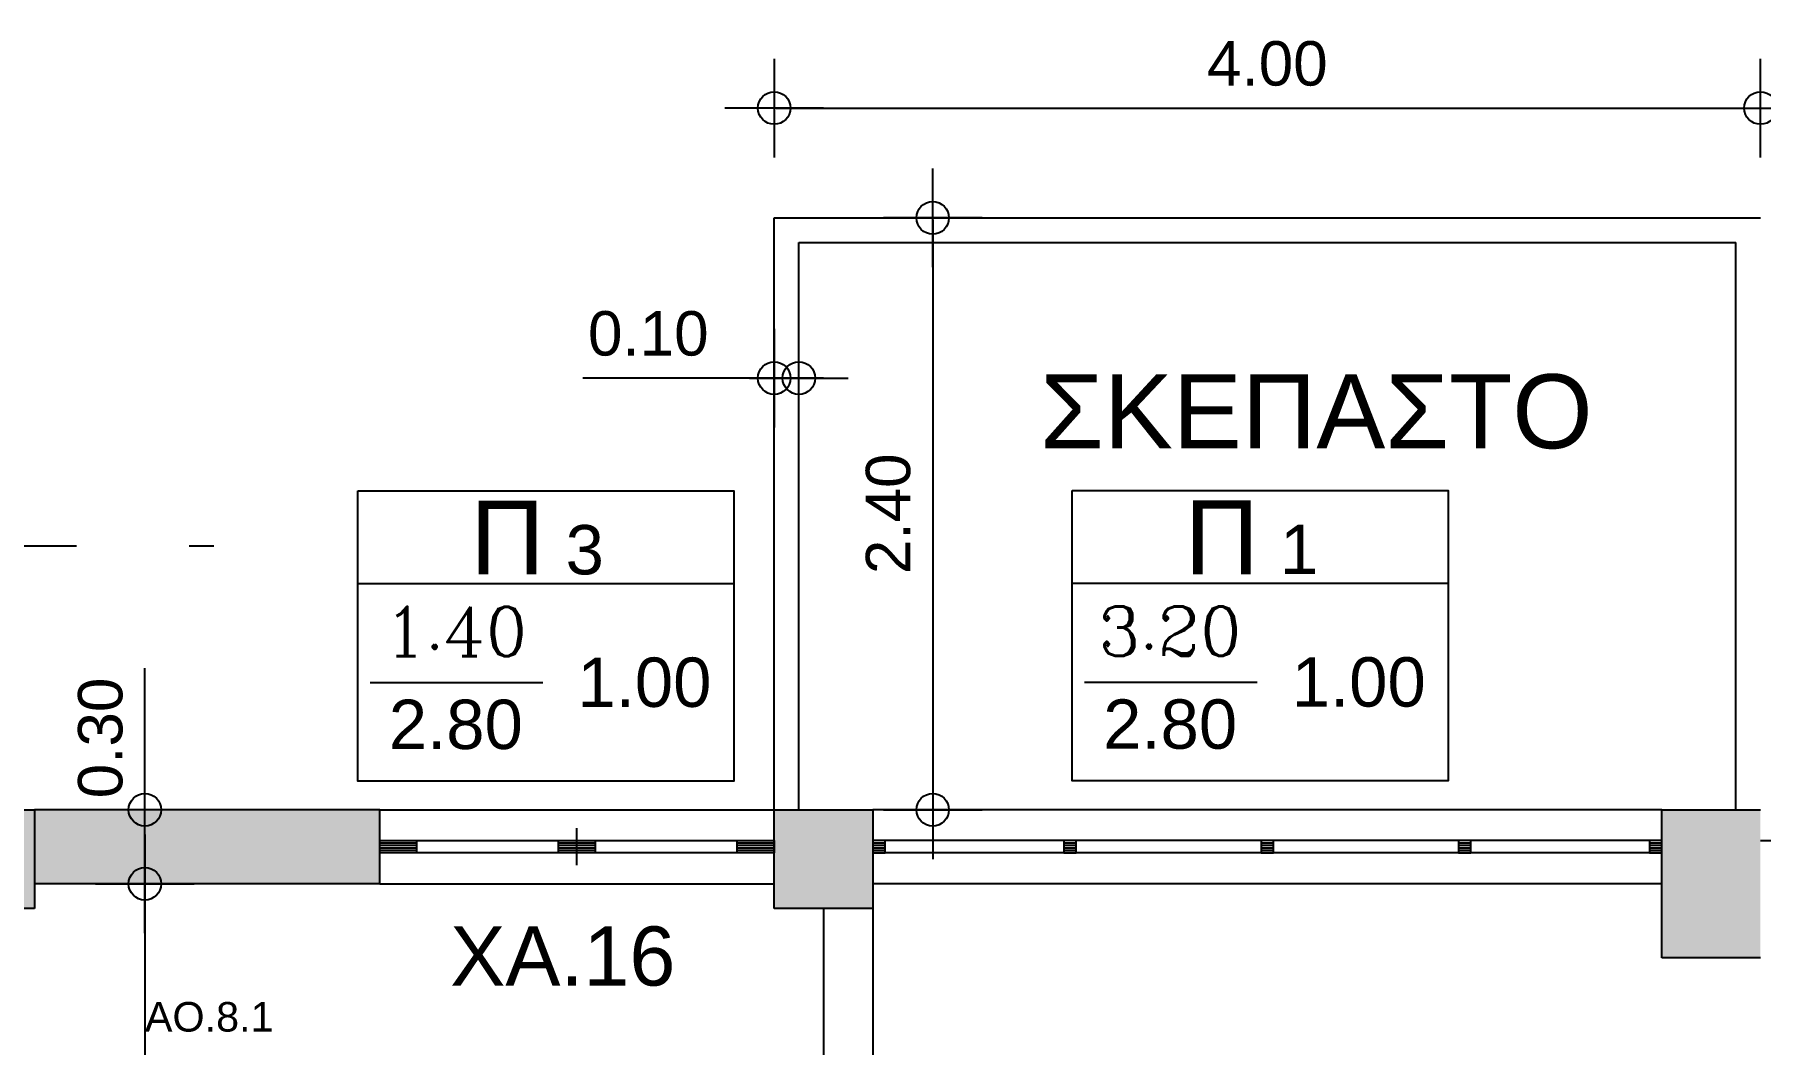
# Model space of a CAD drawing. Header units: metres. Extents: x 0 to 132, y -109 to 310.
# Drawn here: x 11.82 to 18.82, y 103.55 to 107.65 of the extents above; entities that cross this region are included whole.
import ezdxf

# ---------------------------------------------------------------- set-up
doc = ezdxf.new("R2010")
doc.units = ezdxf.units.M
doc.header["$LTSCALE"] = 0.036
doc.linetypes.add('DASHDOTX2', pattern=[50.8, 25.4, -12.7, 0, -12.7])
doc.layers.get('Defpoints').update_dxf_attribs({"color": 252})
for name, color, linetype in [('arxitektonika', 254, 'Continuous'), ('DIMBLK', 252, 'Continuous'), ('electext', 20, 'Continuous'), ('Parathira', 252, 'Continuous')]:
    doc.layers.add(name, color=color, linetype=linetype)
doc.styles.add('COMU-N', font='arial.ttf')
doc.styles.get("Standard").update_dxf_attribs({"font": 'arial.ttf'})
doc.dimstyles.new('CADWDOT', dxfattribs={"dimscale": 0.1, "dimtxt": 1.8, "dimasz": 0.08, "dimexe": 2, "dimexo": 0, "dimgap": 0.09, "dimtad": 0, "dimrnd": 0.001, "dimzin": 0, "dimdsep": 46, "dimtxsty": 'Standard', "dimblk1": 'ARTDIM', "dimblk2": 'ARTDIM', "dimsah": 1, "dimcen": 0.09, "dimdle": 0.05, "dimse1": 1, "dimse2": 1, "dimadec": 0, "dimazin": 0, "dimtfac": 1, "dimtmove": 0, "dimatfit": 3, "dimldrblk": 'ARTDIM', "dimfxl": 2, "dimtvp": 0.9999, "dimtolj": 1, "dimtzin": 0, "dimarcsym": 0})

# ---------------------------------------------------------------- blocks, each defined once
blk = doc.blocks.new('A$C11F247D9')
at = {"layer": 'Parathira'}
for p, q in [((-0.15, -1.6), (-0.15, 0)), ((-0.15, 0), (-0.1, 0)), ((-0.14, 0), (-0.14, -0.15)), ((-0.13, 0), (-0.13, -0.15)), ((-0.12, 0), (-0.12, -0.15)), ((-0.11, 0), (-0.11, -0.15)), ((-0.1, 0), (-0.1, -1.6)), ((-0.1, -0.15), (-0.15, -0.15)), ((-0.1, -0.725), (-0.15, -0.725)), ((-0.14, -0.725), (-0.14, -0.875)), ((-0.13, -0.725), (-0.13, -0.875)), ((-0.12, -0.725), (-0.12, -0.875)), ((-0.11, -0.725), (-0.11, -0.875)), ((-0.05, -0.8), (-0.2, -0.8)), ((-0.1, -0.875), (-0.15, -0.875)), ((-0.1, -1.45), (-0.15, -1.45)), ((-0.14, -1.45), (-0.14, -1.6)), ((-0.13, -1.45), (-0.13, -1.6)), ((-0.12, -1.45), (-0.12, -1.6)), ((-0.11, -1.45), (-0.11, -1.6)), ((-0.1, -1.6), (-0.15, -1.6))]:
    blk.add_line(p, q, dxfattribs=at)
blk = doc.blocks.new('A$C3D465094')
at = {"layer": 'Parathira'}
for p, q in [((0.175, 0), (0.175, -3.2)), ((0.225, 0), (0.175, 0)), ((0.175, 0), (0.175, -0.05)), ((0.185, 0), (0.185, -0.05)), ((0.195, 0), (0.195, -0.05)), ((0.205, 0), (0.205, -0.05)), ((0.215, 0), (0.215, -0.05)), ((0.225, 0), (0.225, -3.2)), ((0.225, -0.05), (0.225, 0)), ((0.175, -0.05), (0.225, -0.05)), ((0.225, -0.775), (0.175, -0.775)), ((0.175, -0.775), (0.175, -0.825)), ((0.175, -0.825), (0.225, -0.825)), ((0.185, -0.775), (0.185, -0.825)), ((0.195, -0.775), (0.195, -0.825)), ((0.205, -0.775), (0.205, -0.825)), ((0.215, -0.775), (0.215, -0.825)), ((0.225, -0.825), (0.225, -0.775)), ((0.225, -1.575), (0.175, -1.575)), ((0.175, -1.575), (0.175, -1.625)), ((0.185, -1.575), (0.185, -1.625)), ((0.195, -1.575), (0.195, -1.625)), ((0.205, -1.575), (0.205, -1.625)), ((0.215, -1.575), (0.215, -1.625)), ((0.225, -1.625), (0.225, -1.575)), ((0.175, -1.625), (0.225, -1.625)), ((0.225, -2.375), (0.175, -2.375)), ((0.175, -2.375), (0.175, -2.425)), ((0.185, -2.375), (0.185, -2.425)), ((0.195, -2.375), (0.195, -2.425)), ((0.205, -2.375), (0.205, -2.425)), ((0.215, -2.375), (0.215, -2.425)), ((0.225, -2.425), (0.225, -2.375)), ((0.175, -2.425), (0.225, -2.425)), ((0.225, -3.15), (0.175, -3.15)), ((0.175, -3.15), (0.175, -3.2)), ((0.185, -3.15), (0.185, -3.2)), ((0.195, -3.15), (0.195, -3.2)), ((0.205, -3.15), (0.205, -3.2)), ((0.215, -3.15), (0.215, -3.2)), ((0.225, -3.2), (0.225, -3.15)), ((0.175, -3.2), (0.225, -3.2))]:
    blk.add_line(p, q, dxfattribs=at)
blk = doc.blocks.new('ARTDIM')
at = {"layer": 'DIMBLK'}
for p, q in [((0, -24.9975), (0, 24.9975)), ((-24.9975, 0), (24.9975, 0))]:
    blk.add_line(p, q, dxfattribs=at)
blk.add_circle((0, 0), 8.25, dxfattribs=at)
blk = doc.blocks.new('*D474')
at = {"layer": 'arxitektonika', "color": 0, "lineweight": -2}
blk.add_line((14.8262, 107.3505), (18.8102, 107.3505), dxfattribs=at)
at = {"layer": 'Defpoints', "color": 0, "transparency": 16777216}
for p in [(18.8182, 107.3505), (14.8182, 106.9054), (18.8182, 106.9054)]:
    blk.add_point(p, dxfattribs=at)
at = {"layer": 'arxitektonika', "color": 0, "lineweight": -2, "xscale": 0.008, "yscale": 0.008, "zscale": 0.008, "rotation": 180}
blk.add_blockref('ARTDIM', (14.8182, 107.3505), dxfattribs=at)
at = {"layer": 'arxitektonika', "color": 0, "lineweight": -2, "xscale": 0.008, "yscale": 0.008, "zscale": 0.008}
blk.add_blockref('ARTDIM', (18.8182, 107.3505), dxfattribs=at)
at = {"layer": 'arxitektonika', "color": 0, "insert": (16.8182, 107.5304), "char_height": 0.18, "attachment_point": 5}
blk.add_mtext('\\A1;4.00', dxfattribs=at)
blk = doc.blocks.new('*D475')
at = {"layer": 'arxitektonika', "color": 0, "lineweight": -2}
blk.add_line((15.4609, 106.8974), (15.4609, 104.5134), dxfattribs=at)
at = {"layer": 'Defpoints', "color": 0, "transparency": 16777216}
for p in [(15.792, 106.9054), (15.4609, 104.5054), (15.792, 104.5054)]:
    blk.add_point(p, dxfattribs=at)
at = {"layer": 'arxitektonika', "color": 0, "lineweight": -2, "xscale": 0.008, "yscale": 0.008, "zscale": 0.008}
for p, rotation in [((15.4609, 106.9054), 90), ((15.4609, 104.5054), 270)]:
    blk.add_blockref('ARTDIM', p, dxfattribs=dict(at, rotation=rotation))
at = {"layer": 'arxitektonika', "color": 0, "insert": (15.2809, 105.7054), "char_height": 0.18, "attachment_point": 5, "rotation": 90}
blk.add_mtext('\\A1;2.40', dxfattribs=at)
blk = doc.blocks.new('*D476')
at = {"layer": 'arxitektonika', "color": 0, "lineweight": -2}
for p, q in [((12.2658, 104.5054), (12.2658, 105.08)), ((12.2658, 104.2134), (12.2658, 104.4974))]:
    blk.add_line(p, q, dxfattribs=at)
at = {"layer": 'Defpoints', "color": 0, "transparency": 16777216}
for p in [(12.2658, 104.5054), (12.5182, 104.5054), (12.5182, 104.2054)]:
    blk.add_point(p, dxfattribs=at)
at = {"layer": 'arxitektonika', "color": 0, "lineweight": -2, "xscale": 0.008, "yscale": 0.008, "zscale": 0.008}
for p, rotation in [((12.2658, 104.5054), 90), ((12.2658, 104.2054), 270)]:
    blk.add_blockref('ARTDIM', p, dxfattribs=dict(at, rotation=rotation))
at = {"layer": 'arxitektonika', "color": 0, "insert": (12.0858, 104.7967), "char_height": 0.18, "attachment_point": 5, "rotation": 90}
blk.add_mtext('\\A1;0.30', dxfattribs=at)
blk = doc.blocks.new('*D477')
at = {"layer": 'arxitektonika', "color": 0, "lineweight": -2}
blk.add_line((12.2658, 104.1974), (12.2658, 100.9134), dxfattribs=at)
at = {"layer": 'Defpoints', "color": 0, "transparency": 16777216}
for p in [(12.5182, 104.2054), (12.2658, 100.9054), (12.5182, 100.9054)]:
    blk.add_point(p, dxfattribs=at)
at = {"layer": 'arxitektonika', "color": 0, "lineweight": -2, "xscale": 0.008, "yscale": 0.008, "zscale": 0.008}
for p, rotation in [((12.2658, 104.2054), 90), ((12.2658, 100.9054), 270)]:
    blk.add_blockref('ARTDIM', p, dxfattribs=dict(at, rotation=rotation))
at = {"layer": 'arxitektonika', "color": 0, "insert": (12.0858, 102.5554), "char_height": 0.18, "attachment_point": 5, "rotation": 90}
blk.add_mtext('\\A1;3.30', dxfattribs=at)
blk = doc.blocks.new('*D542')
at = {"layer": 'arxitektonika', "color": 0, "lineweight": -2}
for p, q in [((14.8182, 106.2558), (14.0414, 106.2558)), ((14.9102, 106.2558), (14.8262, 106.2558))]:
    blk.add_line(p, q, dxfattribs=at)
at = {"layer": 'Defpoints', "color": 0, "transparency": 16777216}
for p in [(14.8182, 106.6093), (14.9182, 106.6093), (14.8182, 106.2558)]:
    blk.add_point(p, dxfattribs=at)
at = {"layer": 'arxitektonika', "color": 0, "lineweight": -2, "xscale": 0.008, "yscale": 0.008, "zscale": 0.008, "rotation": 180}
blk.add_blockref('ARTDIM', (14.8182, 106.2558), dxfattribs=at)
at = {"layer": 'arxitektonika', "color": 0, "lineweight": -2, "xscale": 0.008, "yscale": 0.008, "zscale": 0.008}
blk.add_blockref('ARTDIM', (14.9182, 106.2558), dxfattribs=at)
at = {"layer": 'arxitektonika', "color": 0, "insert": (14.3075, 106.4358), "char_height": 0.18, "attachment_point": 5}
blk.add_mtext('\\A1;0.10', dxfattribs=at)

msp = doc.modelspace()

# ---------------------------------------------------------------- hatches: boundary and pattern name
at = {"layer": 'arxitektonika'}
for points in [[(11.8182, 104.5054), (11.4182, 104.5054), (11.4182, 104.1054), (11.8182, 104.1054)], [(13.2182, 104.5054), (11.8182, 104.5054), (11.8182, 104.2054), (13.2182, 104.2054)], [(15.2182, 104.5054), (14.8182, 104.5054), (14.8182, 104.1054), (15.2182, 104.1054)], [(18.4182, 103.9054), (18.8182, 103.9054), (18.8182, 104.5054), (18.4182, 104.5054)]]:
    msp.add_hatch(color=256, dxfattribs=at).paths.add_polyline_path(points)

# ---------------------------------------------------------------- linework, layer by layer
for p, q in [((14.8182, 104.5054), (14.8182, 106.9054)), ((14.8182, 106.9054), (18.8182, 106.9054)), ((14.9182, 104.5054), (14.9182, 106.8054)), ((14.9182, 106.8054), (18.7182, 106.8054)), ((18.7182, 104.5054), (18.7182, 106.8054)), ((14.6543, 105.4213), (13.1293, 105.4213)), ((17.5514, 105.4225), (16.0264, 105.4225)), ((13.1793, 105.0213), (13.8793, 105.0213)), ((16.0764, 105.0225), (16.7764, 105.0225)), ((11.4182, 104.5054), (11.8182, 104.5054)), ((11.8182, 104.5054), (11.8182, 104.1054)), ((13.2182, 104.5054), (11.8182, 104.5054)), ((13.2182, 104.2054), (13.2182, 104.5054)), ((13.2182, 104.5054), (14.8182, 104.5054)), ((14.8182, 104.2054), (14.8182, 104.5054)), ((14.8182, 104.1054), (14.8182, 104.5054)), ((14.8182, 104.5054), (15.2182, 104.5054)), ((15.2182, 104.5054), (15.2182, 104.1054)), ((18.4182, 104.5054), (15.2182, 104.5054)), ((18.4182, 103.9054), (18.4182, 104.5054)), ((18.4182, 104.5054), (18.8182, 104.5054)), ((18.8182, 104.3804), (20.4182, 104.3804)), ((13.2182, 104.2054), (11.8182, 104.2054)), ((13.2182, 104.2054), (14.8182, 104.2054)), ((18.4182, 104.2054), (15.2182, 104.2054)), ((11.8182, 104.1054), (11.4182, 104.1054)), ((15.2182, 104.1054), (14.8182, 104.1054)), ((15.0182, 104.1054), (15.0182, 102.1054)), ((15.2182, 104.1054), (15.2182, 102.1054)), ((18.8182, 103.9054), (18.4182, 103.9054))]:
    msp.add_line(p, q, dxfattribs=at)
at = {"layer": 'arxitektonika', "linetype": 'DASHDOTX2'}
msp.add_line((11.0742, 105.5754), (12.816, 105.5754), dxfattribs=at)
at = {"layer": 'arxitektonika'}
for points in [[(13.1293, 105.799), (14.6543, 105.799), (14.6543, 104.6213), (13.1293, 104.6213), (13.1293, 105.799)], [(16.0264, 105.8002), (17.5514, 105.8002), (17.5514, 104.6225), (16.0264, 104.6225), (16.0264, 105.8002)]]:
    msp.add_lwpolyline(points, dxfattribs=at)

# ---------------------------------------------------------------- block references
at = {"layer": 'arxitektonika', "rotation": 270}
for name, p in [('A$C11F247D9', (14.8182, 104.2304)), ('A$C3D465094', (18.4182, 104.5554))]:
    msp.add_blockref(name, p, dxfattribs=at)

# ---------------------------------------------------------------- texts
at = {"layer": 'arxitektonika', "style": 'COMU-N'}
for s, height, p in [('ΣΚΕΠΑΣΤΟ', 0.3, (15.8963, 105.9711)), ('Π', 0.3, (13.5848, 105.4594)), ('Π', 0.3, (16.4818, 105.4606)), ('3', 0.2, (13.9721, 105.4599)), ('1', 0.2, (16.8691, 105.4611))]:
    msp.add_text(s, height=height, dxfattribs=at).set_placement(p)
at = {"layer": 'arxitektonika', "linetype": 'ByBlock', "char_height": 0.2, "attachment_point": 5, "style": 'COMU-N'}
for s, insert in [('{\\Fcomplex.shx;1.40}', (13.5268, 105.2286)), ('{\\Fcomplex.shx;3.20}', (16.4239, 105.2298)), ('1.00', (14.2917, 105.0213)), ('1.00', (17.1888, 105.0225)), ('2.80', (13.5268, 104.8505)), ('2.80', (16.4239, 104.8516))]:
    msp.add_mtext(s, dxfattribs=dict(at, insert=insert))
at = {"layer": 'electext'}
msp.add_text('XA.16', height=0.24, dxfattribs=at).set_placement((13.5041, 103.7926))
at = {"layer": 'electext', "insert": (12.2658, 103.7262), "char_height": 0.12, "attachment_point": 1}
msp.add_mtext_dynamic_manual_height_columns('AO.8.1', width=0.478108, gutter_width=0.6, heights=[0], dxfattribs=at)

# ---------------------------------------------------------------- dimensions: what is measured, and where the dimension line sits
at = {"layer": 'arxitektonika'}
dim = msp.add_linear_dim(base=(18.8182, 107.3505), p1=(14.8182, 106.9054), p2=(18.8182, 106.9054), dimstyle='CADWDOT', dxfattribs=at)
dim.commit()
dim.dimension.update_dxf_attribs({"geometry": '*D474', "text_midpoint": (16.8182, 107.5304)})
for base, p1, p2, picture, middle in [((15.4609, 104.5054), (15.792, 106.9054), (15.792, 104.5054), '*D475', (15.2809, 105.7054)), ((12.2658, 104.5054), (12.5182, 104.2054), (12.5182, 104.5054), '*D476', (12.0858, 104.7967)), ((12.2658, 100.9054), (12.5182, 104.2054), (12.5182, 100.9054), '*D477', (12.0858, 102.5554))]:
    dim = msp.add_linear_dim(base=base, p1=p1, p2=p2, angle=90, dimstyle='CADWDOT', dxfattribs=at)
    dim.commit()
    dim.dimension.update_dxf_attribs({"geometry": picture, "text_midpoint": middle})
dim = msp.add_linear_dim(base=(14.8182, 106.2558), p1=(14.9182, 106.6093), p2=(14.8182, 106.6093), dimstyle='CADWDOT', dxfattribs=at)
dim.commit()
dim.dimension.update_dxf_attribs({"geometry": '*D542', "text_midpoint": (14.3075, 106.2558), "dimtype": 160})

doc.saveas('drawing.dxf')
